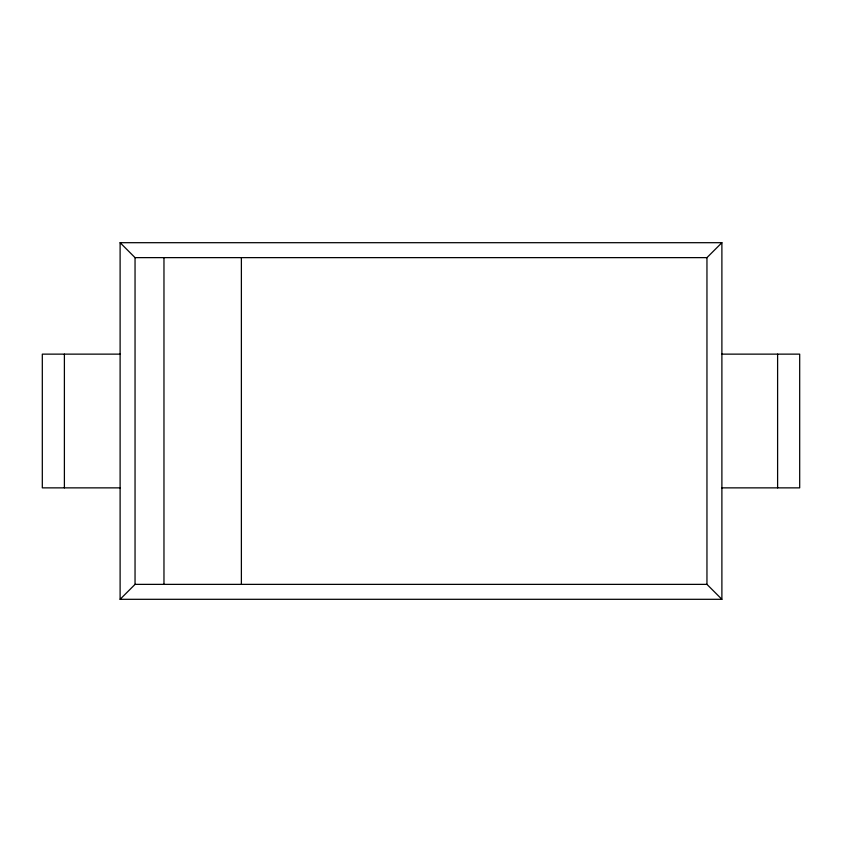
<?xml version="1.0" encoding="UTF-8"?>
<svg xmlns="http://www.w3.org/2000/svg" width="842" height="842" viewBox="0 0 842 842"><rect width="100%" height="100%" fill="white"/><g stroke="black" fill="none" stroke-linecap="round" stroke-linejoin="round"><path stroke-width="1.26" d="M120.111 599.304L135.046 584.369L706.954 584.369L721.889 599.304L721.889 242.696L120.111 242.696L120.111 599.304L721.889 599.304M120.111 242.696L135.046 257.631L706.954 257.631L721.889 242.696M120.111 354.135L42.311 354.135L42.311 487.865L120.111 487.865M721.889 354.135L799.689 354.135L799.689 487.865L721.889 487.865M777.608 354.135L777.608 487.865M706.954 257.631L706.954 584.369M241.38 257.631L241.38 584.369M163.969 257.631L163.969 584.369M135.046 257.631L135.046 584.369M64.392 354.135L64.392 487.865"/></g></svg>
